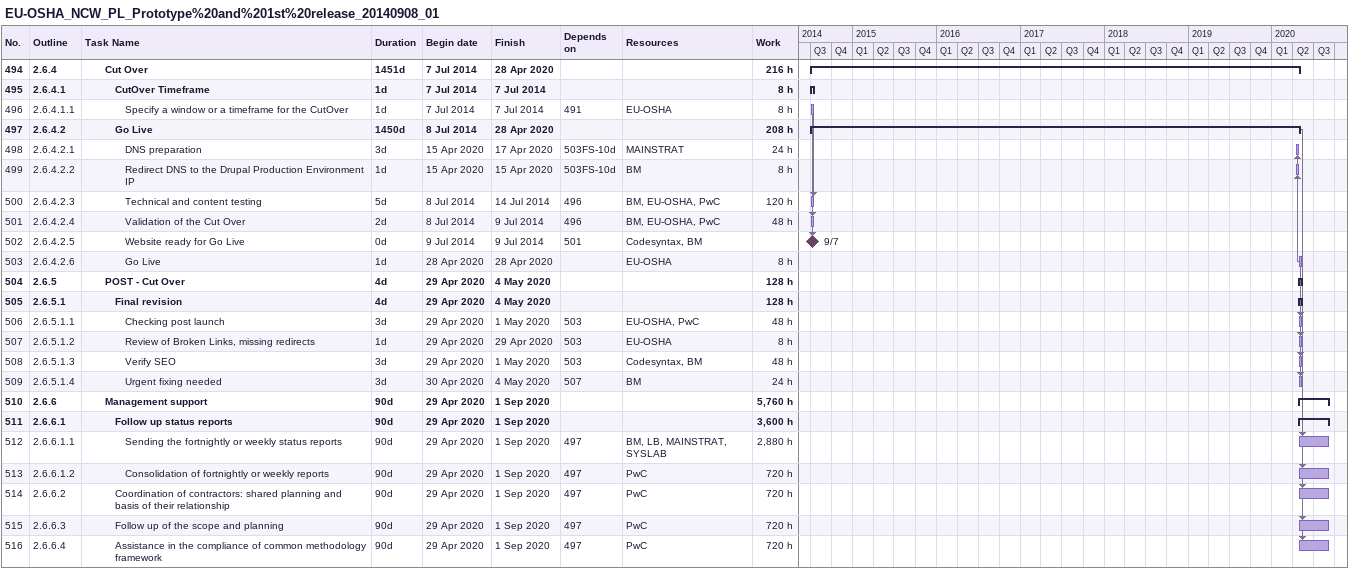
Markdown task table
EU-OSHA_NCW_PL_Prototype%20and%201st%20release_20140908_01

| ID | WBS | Task | Duration | Start | Finish | Predecessors | Resources | Work (h) |
|---|---|---|---|---|---|---|---|---|
| 494 | 2.6.4 | **Cut Over** | 1451d | 2014-07-07 | 2020-04-28 |  |  | 216 |
| 495 | 2.6.4.1 | **CutOver Timeframe** | 1d | 2014-07-07 | 2014-07-07 |  |  | 8 |
| 496 | 2.6.4.1.1 | Specify a window or a timeframe for the CutOver | 1d | 2014-07-07 | 2014-07-07 | 491 | EU-OSHA | 8 |
| 497 | 2.6.4.2 | **Go Live** | 1450d | 2014-07-08 | 2020-04-28 |  |  | 208 |
| 498 | 2.6.4.2.1 | DNS preparation | 3d | 2020-04-15 | 2020-04-17 | 503FS-10d | MAINSTRAT | 24 |
| 499 | 2.6.4.2.2 | Redirect DNS to the Drupal Production Environment IP | 1d | 2020-04-15 | 2020-04-15 | 503FS-10d | BM | 8 |
| 500 | 2.6.4.2.3 | Technical and content testing | 5d | 2014-07-08 | 2014-07-14 | 496 | BM, EU-OSHA, PwC | 120 |
| 501 | 2.6.4.2.4 | Validation of the Cut Over | 2d | 2014-07-08 | 2014-07-09 | 496 | BM, EU-OSHA, PwC | 48 |
| 502 | 2.6.4.2.5 | Website ready for Go Live | 0d | 2014-07-09 | 2014-07-09 | 501 | Codesyntax, BM |  |
| 503 | 2.6.4.2.6 | Go Live | 1d | 2020-04-28 | 2020-04-28 |  | EU-OSHA | 8 |
| 504 | 2.6.5 | **POST - Cut Over** | 4d | 2020-04-29 | 2020-05-04 |  |  | 128 |
| 505 | 2.6.5.1 | **Final revision** | 4d | 2020-04-29 | 2020-05-04 |  |  | 128 |
| 506 | 2.6.5.1.1 | Checking post launch | 3d | 2020-04-29 | 2020-05-01 | 503 | EU-OSHA, PwC | 48 |
| 507 | 2.6.5.1.2 | Review of Broken Links, missing redirects | 1d | 2020-04-29 | 2020-04-29 | 503 | EU-OSHA | 8 |
| 508 | 2.6.5.1.3 | Verify SEO | 3d | 2020-04-29 | 2020-05-01 | 503 | Codesyntax, BM | 48 |
| 509 | 2.6.5.1.4 | Urgent fixing needed | 3d | 2020-04-30 | 2020-05-04 | 507 | BM | 24 |
| 510 | 2.6.6 | **Management support** | 90d | 2020-04-29 | 2020-09-01 |  |  | 5760 |
| 511 | 2.6.6.1 | **Follow up status reports** | 90d | 2020-04-29 | 2020-09-01 |  |  | 3600 |
| 512 | 2.6.6.1.1 | Sending the fortnightly or weekly status reports | 90d | 2020-04-29 | 2020-09-01 | 497 | BM, LB, MAINSTRAT, SYSLAB | 2880 |
| 513 | 2.6.6.1.2 | Consolidation of fortnightly or weekly reports | 90d | 2020-04-29 | 2020-09-01 | 497 | PwC | 720 |
| 514 | 2.6.6.2 | Coordination of contractors: shared planning and basis of their relationship | 90d | 2020-04-29 | 2020-09-01 | 497 | PwC | 720 |
| 515 | 2.6.6.3 | Follow up of the scope and planning | 90d | 2020-04-29 | 2020-09-01 | 497 | PwC | 720 |
| 516 | 2.6.6.4 | Assistance in the compliance of common methodology framework | 90d | 2020-04-29 | 2020-09-01 | 497 | PwC | 720 |
